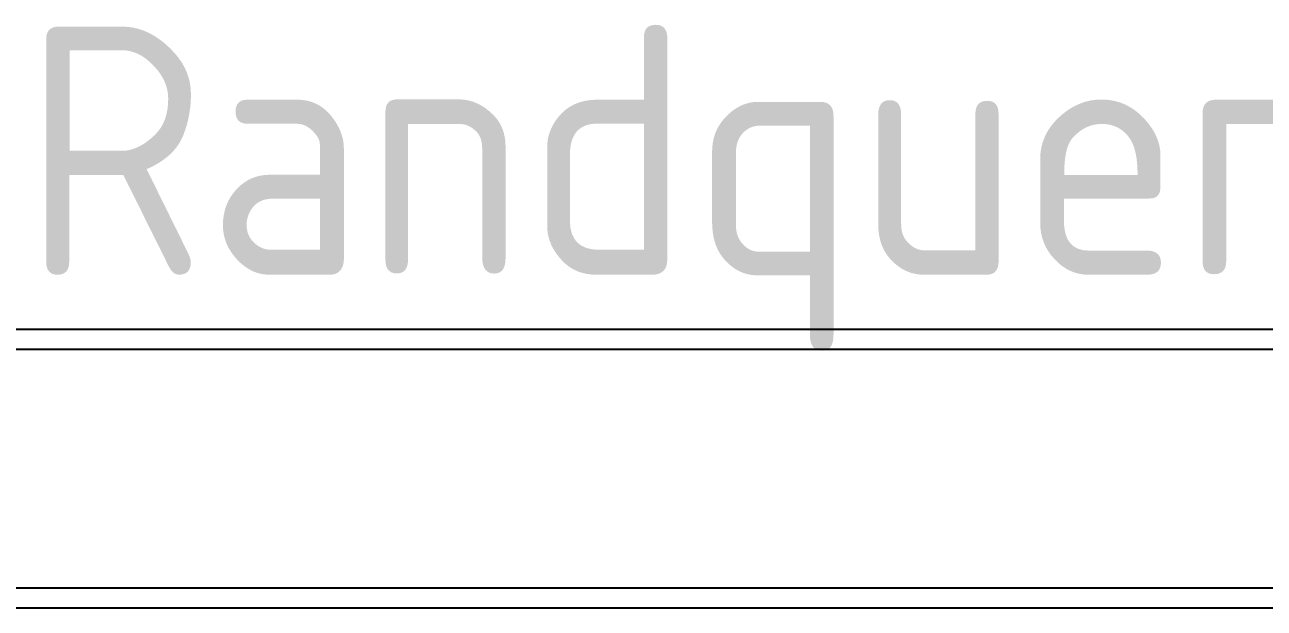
# Model space of a CAD drawing. Extents: x 44 to 147, y 26 to 78.
# Drawn here: x 69.716 to 70.339, y 70.76 to 71.053 of the extents above; entities that cross this region are included whole.
import ezdxf

# ---------------------------------------------------------------- set-up
doc = ezdxf.new("R2010")
doc.units = 0
doc.header["$LTSCALE"] = 0.5
doc.linetypes.add('AUSGEZOGEN', pattern=[1000.01, 1000, 0.01])
doc.layers.add('ST-ANS', color=9, linetype='Continuous')
doc.layers.add('TEXT', color=7, linetype='Continuous')
doc.styles.add('txt', font='isocp.shx')

msp = doc.modelspace()

# ---------------------------------------------------------------- linework, layer by layer
at = {"layer": 'ST-ANS'}
for p, q in [((69.60434, 70.90046), (71.42634, 70.90046)), ((69.60434, 70.89046), (71.42634, 70.89046)), ((71.42634, 70.77046), (69.60434, 70.77046)), ((71.42634, 70.76046), (69.60434, 70.76046))]:
    msp.add_line(p, q, dxfattribs=at)

# ---------------------------------------------------------------- texts
at = {"layer": 'TEXT', "color": 7, "linetype": 'AUSGEZOGEN', "style": 'txt'}
msp.add_text('Randquerträger U140', height=0.125, dxfattribs=at).set_placement((69.71503, 70.92781))

doc.saveas('drawing.dxf')
